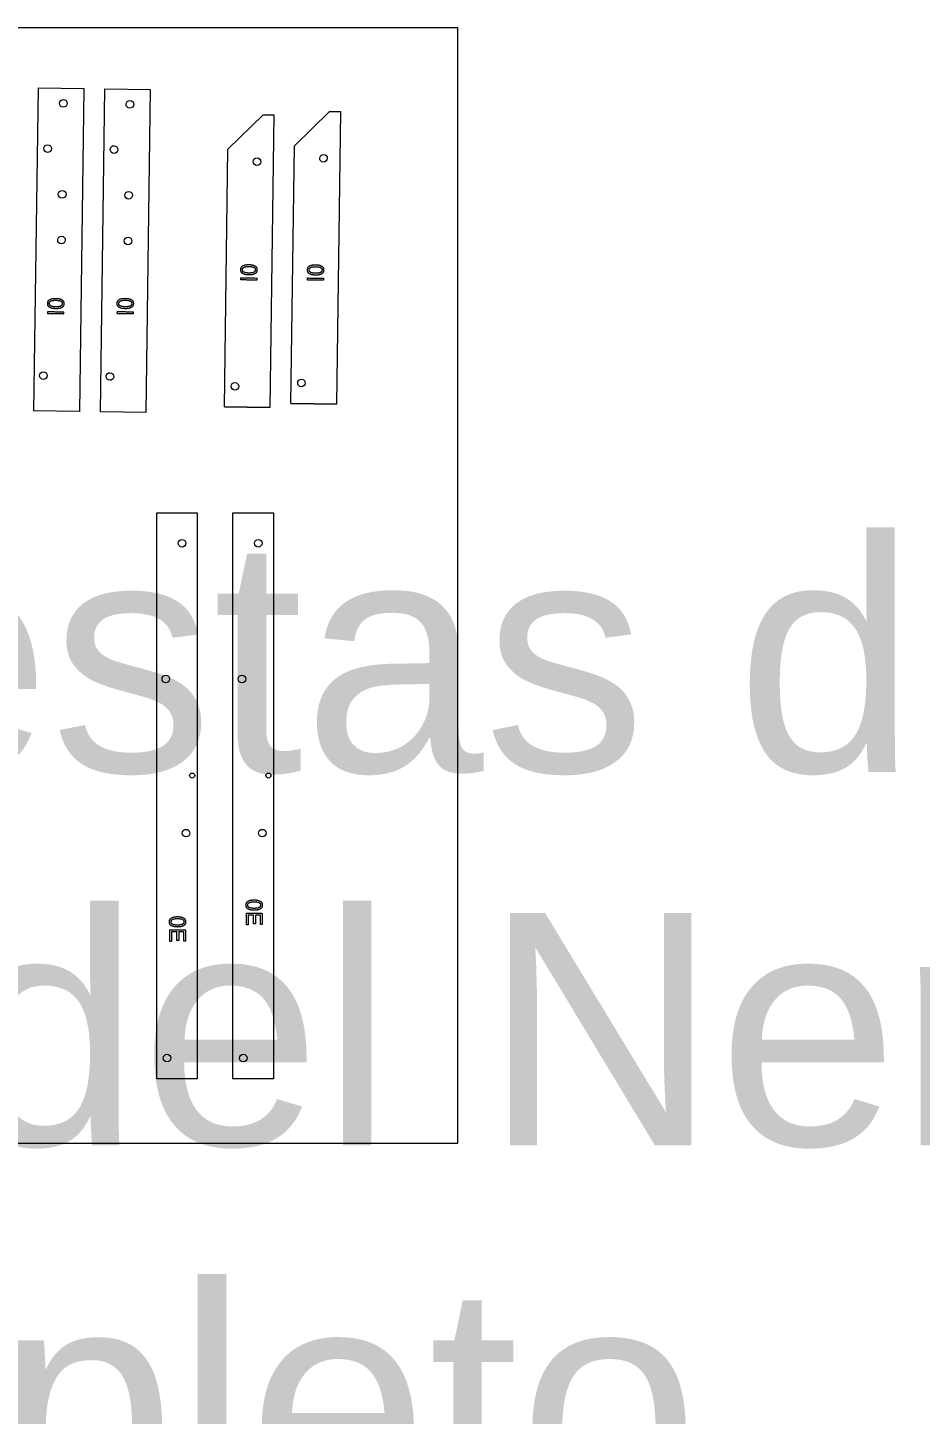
# Model space of a CAD drawing. Header units: millimetres. Extents: x -47944 to 26607, y -7127 to 10342.
# Drawn here: x 20241 to 21218, y -3070 to -1553 of the extents above; entities that cross this region are included whole.
import ezdxf

# ---------------------------------------------------------------- set-up
doc = ezdxf.new("R2010")
doc.units = ezdxf.units.MM
doc.header["$MEASUREMENT"] = 0
doc.layers.add('CNC 18MM', color=7, linetype='Continuous')
doc.layers.add('CORTE', color=5, linetype='Continuous', lineweight=0)
doc.layers.add('MARCADO DE PISTAS', color=1, linetype='Continuous', lineweight=0)

# ---------------------------------------------------------------- blocks, each defined once
blk = doc.blocks.new('BLOCK 254')
at = {"layer": 'CORTE', "color": 255, "lineweight": 5}
blk.add_open_spline([(11.804, 6.2022), (11.804, 6.2053), (11.8015, 6.2078), (11.7985, 6.2078), (11.7954, 6.2078), (11.7928, 6.2053), (11.7928, 6.2022), (11.7928, 6.1991), (11.7954, 6.1966), (11.7985, 6.1966), (11.8015, 6.1966), (11.804, 6.1991), (11.804, 6.2022), (11.804, 6.2022), (11.804, 6.2022), (11.804, 6.2022)], degree=3, knots=[0, 0, 0, 0, 1, 1, 1, 2, 2, 2, 3, 3, 3, 4, 4, 4, 5, 5, 5, 5], dxfattribs=at)
blk = doc.blocks.new('BLOCK 279')
at = {"layer": 'CORTE', "color": 255, "lineweight": 5}
blk.add_open_spline([(11.0438, 5.8933), (11.0438, 5.8964), (11.0413, 5.8989), (11.0382, 5.8989), (11.0351, 5.8989), (11.0326, 5.8964), (11.0326, 5.8933), (11.0326, 5.8902), (11.0351, 5.8877), (11.0382, 5.8877), (11.0413, 5.8877), (11.0438, 5.8902), (11.0438, 5.8933), (11.0438, 5.8933), (11.0438, 5.8933), (11.0438, 5.8933)], degree=3, knots=[0, 0, 0, 0, 1, 1, 1, 2, 2, 2, 3, 3, 3, 4, 4, 4, 5, 5, 5, 5], dxfattribs=at)
blk = doc.blocks.new('BLOCK 281')
at = {"layer": 'CORTE', "color": 255, "lineweight": 5}
blk.add_open_spline([(11.4719, 5.8992), (11.4719, 5.9023), (11.4694, 5.9048), (11.4663, 5.9048), (11.4632, 5.9048), (11.4607, 5.9023), (11.4607, 5.8992), (11.4607, 5.8961), (11.4632, 5.8936), (11.4663, 5.8936), (11.4694, 5.8936), (11.4719, 5.8961), (11.4719, 5.8992), (11.4719, 5.8992), (11.4719, 5.8992), (11.4719, 5.8992)], degree=3, knots=[0, 0, 0, 0, 1, 1, 1, 2, 2, 2, 3, 3, 3, 4, 4, 4, 5, 5, 5, 5], dxfattribs=at)
blk = doc.blocks.new('BLOCK 269')
at = {"layer": 'CORTE', "color": 255, "lineweight": 5}
blk.add_open_spline([(11.0438, 6.2243), (11.0438, 6.2274), (11.0413, 6.2299), (11.0382, 6.2299), (11.0351, 6.2299), (11.0326, 6.2274), (11.0326, 6.2243), (11.0326, 6.2212), (11.0351, 6.2187), (11.0382, 6.2187), (11.0413, 6.2187), (11.0438, 6.2212), (11.0438, 6.2243), (11.0438, 6.2243), (11.0438, 6.2243), (11.0438, 6.2243)], degree=3, knots=[0, 0, 0, 0, 1, 1, 1, 2, 2, 2, 3, 3, 3, 4, 4, 4, 5, 5, 5, 5], dxfattribs=at)
blk = doc.blocks.new('BLOCK 274')
at = {"layer": 'CORTE', "color": 255, "lineweight": 5}
blk.add_open_spline([(10.9764, 6.2243), (10.9764, 6.2274), (10.9738, 6.23), (10.9707, 6.23), (10.9675, 6.23), (10.965, 6.2274), (10.965, 6.2243), (10.965, 6.2212), (10.9675, 6.2186), (10.9707, 6.2186), (10.9738, 6.2186), (10.9764, 6.2212), (10.9764, 6.2243), (10.9764, 6.2243), (10.9764, 6.2243), (10.9764, 6.2243)], degree=3, knots=[0, 0, 0, 0, 1, 1, 1, 2, 2, 2, 3, 3, 3, 4, 4, 4, 5, 5, 5, 5], dxfattribs=at)
blk = doc.blocks.new('BLOCK 253')
at = {"layer": 'CORTE', "color": 255, "lineweight": 5}
blk.add_open_spline([(11.4719, 6.2302), (11.4719, 6.2332), (11.4694, 6.2358), (11.4663, 6.2358), (11.4632, 6.2358), (11.4607, 6.2332), (11.4607, 6.2302), (11.4607, 6.2271), (11.4632, 6.2246), (11.4663, 6.2246), (11.4694, 6.2246), (11.4719, 6.2271), (11.4719, 6.2302), (11.4719, 6.2302), (11.4719, 6.2302), (11.4719, 6.2302)], degree=3, knots=[0, 0, 0, 0, 1, 1, 1, 2, 2, 2, 3, 3, 3, 4, 4, 4, 5, 5, 5, 5], dxfattribs=at)
blk = doc.blocks.new('BLOCK 282')
at = {"layer": 'CORTE', "color": 255, "lineweight": 5}
blk.add_open_spline([(11.804, 5.8712), (11.804, 5.8743), (11.8015, 5.8768), (11.7985, 5.8768), (11.7954, 5.8768), (11.7928, 5.8743), (11.7928, 5.8712), (11.7928, 5.8681), (11.7954, 5.8656), (11.7985, 5.8656), (11.8015, 5.8656), (11.804, 5.8681), (11.804, 5.8712), (11.804, 5.8712), (11.804, 5.8712), (11.804, 5.8712)], degree=3, knots=[0, 0, 0, 0, 1, 1, 1, 2, 2, 2, 3, 3, 3, 4, 4, 4, 5, 5, 5, 5], dxfattribs=at)
blk = doc.blocks.new('BLOCK 283')
at = {"layer": 'CORTE', "color": 255, "lineweight": 5}
blk.add_open_spline([(11.3849, 5.9083), (11.3849, 5.9103), (11.3832, 5.912), (11.3812, 5.912), (11.3791, 5.912), (11.3775, 5.9103), (11.3775, 5.9083), (11.3775, 5.9062), (11.3791, 5.9045), (11.3812, 5.9045), (11.3832, 5.9045), (11.3849, 5.9062), (11.3849, 5.9083)], degree=3, knots=[0, 0, 0, 0, 1, 1, 1, 2, 2, 2, 3, 3, 3, 4, 4, 4, 4], dxfattribs=at)
blk = doc.blocks.new('BLOCK 277')
at = {"layer": 'CORTE', "color": 255, "lineweight": 5}
blk.add_lwpolyline([(11.829, 5.856), (11.2916, 5.856), (10.9931, 5.856), (10.9931, 5.9157), (11.2916, 5.9157), (11.829, 5.9157), (11.829, 5.856)], dxfattribs=at)
blk = doc.blocks.new('BLOCK 280')
at = {"layer": 'CORTE', "color": 255, "lineweight": 5}
blk.add_open_spline([(11.2443, 5.8693), (11.2443, 5.8724), (11.2418, 5.8749), (11.2387, 5.8749), (11.2356, 5.8749), (11.2331, 5.8724), (11.2331, 5.8693), (11.2331, 5.8662), (11.2356, 5.8637), (11.2387, 5.8637), (11.2418, 5.8637), (11.2443, 5.8662), (11.2443, 5.8693), (11.2443, 5.8693), (11.2443, 5.8693), (11.2443, 5.8693)], degree=3, knots=[0, 0, 0, 0, 1, 1, 1, 2, 2, 2, 3, 3, 3, 4, 4, 4, 5, 5, 5, 5], dxfattribs=at)
blk = doc.blocks.new('BLOCK 272')
at = {"layer": 'CORTE', "color": 255, "lineweight": 5}
blk.add_open_spline([(10.842, 6.2243), (10.842, 6.2274), (10.8395, 6.23), (10.8363, 6.23), (10.8332, 6.23), (10.8307, 6.2274), (10.8307, 6.2243), (10.8307, 6.2212), (10.8332, 6.2186), (10.8363, 6.2186), (10.8395, 6.2186), (10.842, 6.2212), (10.842, 6.2243), (10.842, 6.2243), (10.842, 6.2243), (10.842, 6.2243)], degree=3, knots=[0, 0, 0, 0, 1, 1, 1, 2, 2, 2, 3, 3, 3, 4, 4, 4, 5, 5, 5, 5], dxfattribs=at)
blk = doc.blocks.new('BLOCK 275')
at = {"layer": 'CORTE', "color": 255, "lineweight": 5}
blk.add_open_spline([(11.2443, 6.2003), (11.2443, 6.2034), (11.2418, 6.2059), (11.2387, 6.2059), (11.2356, 6.2059), (11.2331, 6.2034), (11.2331, 6.2003), (11.2331, 6.1972), (11.2356, 6.1947), (11.2387, 6.1947), (11.2418, 6.1947), (11.2443, 6.1972), (11.2443, 6.2003), (11.2443, 6.2003), (11.2443, 6.2003), (11.2443, 6.2003)], degree=3, knots=[0, 0, 0, 0, 1, 1, 1, 2, 2, 2, 3, 3, 3, 4, 4, 4, 5, 5, 5, 5], dxfattribs=at)
blk = doc.blocks.new('BLOCK 278')
at = {"layer": 'CORTE', "color": 255, "lineweight": 5}
blk.add_open_spline([(11.0438, 5.8933), (11.0438, 5.8964), (11.0413, 5.8989), (11.0382, 5.8989), (11.0351, 5.8989), (11.0326, 5.8964), (11.0326, 5.8933), (11.0326, 5.8902), (11.0351, 5.8877), (11.0382, 5.8877), (11.0413, 5.8877), (11.0438, 5.8902), (11.0438, 5.8933), (11.0438, 5.8933), (11.0438, 5.8933), (11.0438, 5.8933)], degree=3, knots=[0, 0, 0, 0, 1, 1, 1, 2, 2, 2, 3, 3, 3, 4, 4, 4, 5, 5, 5, 5], dxfattribs=at)
blk = doc.blocks.new('BLOCK 271')
at = {"layer": 'CORTE', "color": 255, "lineweight": 5}
blk.add_lwpolyline([(10.814, 6.187), (10.814, 6.2542), (11.2909, 6.2542), (11.2909, 6.187), (10.814, 6.187)], dxfattribs=at)
blk = doc.blocks.new('BLOCK 273')
at = {"layer": 'CORTE', "color": 255, "lineweight": 5}
blk.add_open_spline([(10.9092, 6.2019), (10.9092, 6.2051), (10.9066, 6.2076), (10.9035, 6.2076), (10.9004, 6.2076), (10.8979, 6.2051), (10.8979, 6.2019), (10.8979, 6.1988), (10.9004, 6.1963), (10.9035, 6.1963), (10.9066, 6.1963), (10.9092, 6.1988), (10.9092, 6.2019), (10.9092, 6.2019), (10.9092, 6.2019), (10.9092, 6.2019)], degree=3, knots=[0, 0, 0, 0, 1, 1, 1, 2, 2, 2, 3, 3, 3, 4, 4, 4, 5, 5, 5, 5], dxfattribs=at)
blk = doc.blocks.new('BLOCK 252')
at = {"layer": 'CORTE', "color": 255, "lineweight": 5}
blk.add_open_spline([(11.829, 6.2467), (11.829, 6.2467), (11.829, 6.187), (11.829, 6.187), (11.829, 6.187), (11.829, 6.2542), (11.829, 6.2542), (11.829, 6.2542), (11.829, 6.187), (11.829, 6.187), (11.829, 6.187), (11.4484, 6.187), (11.4484, 6.187), (11.4484, 6.187), (11.3971, 6.2383), (11.3971, 6.2383), (11.3971, 6.2383), (11.3971, 6.2542), (11.3971, 6.2542), (11.3971, 6.2542), (11.829, 6.2542), (11.829, 6.2542)], degree=3, knots=[0, 0, 0, 0, 1, 1, 1, 2, 2, 2, 3, 3, 3, 4, 4, 4, 5, 5, 5, 6, 6, 6, 7, 7, 7, 7], dxfattribs=at)

msp = doc.modelspace()

# ---------------------------------------------------------------- linework, layer by layer
at = {"layer": 'CORTE', "color": 255, "lineweight": 5}
msp.add_lwpolyline([(20325.788, -1619.626), (20375.541, -1620.307), (20370.703, -1973.637), (20320.95, -1972.955), (20325.788, -1619.626)], dxfattribs=at)
for points, knots in [([(20353.148, -1640.791), (20355.464, -1640.823), (20357.363, -1638.97), (20357.395, -1636.639), (20357.427, -1634.328), (20355.579, -1632.424), (20353.263, -1632.392), (20350.932, -1632.36), (20349.027, -1634.213), (20348.996, -1636.524), (20348.964, -1638.855), (20350.817, -1640.759), (20353.148, -1640.791), (20353.148, -1640.791), (20353.148, -1640.791), (20353.148, -1640.791)], [0, 0, 0, 0, 1, 1, 1, 2, 2, 2, 3, 3, 3, 4, 4, 4, 5, 5, 5, 5]), ([(20500.779, -1968.203), (20500.779, -1968.203), (20456.563, -1967.597), (20456.563, -1967.597), (20456.563, -1967.597), (20506.315, -1968.279), (20506.315, -1968.279), (20506.315, -1968.279), (20456.563, -1967.597), (20456.563, -1967.597), (20456.563, -1967.597), (20460.423, -1685.651), (20460.423, -1685.651), (20460.423, -1685.651), (20498.951, -1648.164), (20498.951, -1648.164), (20498.951, -1648.164), (20510.696, -1648.325), (20510.696, -1648.325), (20510.696, -1648.325), (20506.315, -1968.279), (20506.315, -1968.279)], [0, 0, 0, 0, 1, 1, 1, 2, 2, 2, 3, 3, 3, 4, 4, 4, 5, 5, 5, 6, 6, 6, 7, 7, 7, 7]), ([(20335.869, -1690.326), (20338.2, -1690.358), (20340.104, -1688.495), (20340.136, -1686.184), (20340.168, -1683.863), (20338.315, -1681.959), (20335.984, -1681.927), (20333.668, -1681.895), (20331.769, -1683.748), (20331.737, -1686.069), (20331.705, -1688.38), (20333.553, -1690.295), (20335.869, -1690.326), (20335.869, -1690.326), (20335.869, -1690.326), (20335.869, -1690.326)], [0, 0, 0, 0, 1, 1, 1, 2, 2, 2, 3, 3, 3, 4, 4, 4, 5, 5, 5, 5]), ([(20351.785, -1740.306), (20354.101, -1740.338), (20356, -1738.484), (20356.032, -1736.154), (20356.064, -1733.833), (20354.216, -1731.948), (20351.9, -1731.917), (20349.569, -1731.885), (20347.665, -1733.718), (20347.633, -1736.038), (20347.601, -1738.369), (20349.454, -1740.274), (20351.785, -1740.306), (20351.785, -1740.306), (20351.785, -1740.306), (20351.785, -1740.306)], [0, 0, 0, 0, 1, 1, 1, 2, 2, 2, 3, 3, 3, 4, 4, 4, 5, 5, 5, 5]), ([(20351.101, -1790.269), (20353.392, -1790.3), (20355.261, -1788.457), (20355.292, -1786.176), (20355.324, -1783.886), (20353.505, -1782.002), (20351.215, -1781.97), (20348.919, -1781.939), (20347.035, -1783.772), (20347.003, -1786.063), (20346.972, -1788.343), (20348.805, -1790.238), (20351.101, -1790.269), (20351.101, -1790.269), (20351.101, -1790.269), (20351.101, -1790.269)], [0, 0, 0, 0, 1, 1, 1, 2, 2, 2, 3, 3, 3, 4, 4, 4, 5, 5, 5, 5]), ([(20331.285, -1938.529), (20333.575, -1938.56), (20335.454, -1936.727), (20335.486, -1934.426), (20335.517, -1932.146), (20333.689, -1930.272), (20331.398, -1930.24), (20329.102, -1930.209), (20327.218, -1932.032), (20327.187, -1934.313), (20327.156, -1936.613), (20328.989, -1938.498), (20331.285, -1938.529), (20331.285, -1938.529), (20331.285, -1938.529), (20331.285, -1938.529)], [0, 0, 0, 0, 1, 1, 1, 2, 2, 2, 3, 3, 3, 4, 4, 4, 5, 5, 5, 5])]:
    msp.add_open_spline(points, degree=3, knots=knots, dxfattribs=at)
at = {"layer": 'MARCADO DE PISTAS'}
msp.add_lwpolyline([(18272.025, -2772.893), (20712.025, -2772.893), (20712.025, -1552.893), (18272.025, -1552.893), (18272.025, -2772.893)], dxfattribs=at)
for points, knots in [([(20483.464, -1811.972), (20478.574, -1811.905), (20476.331, -1813.593), (20474.564, -1815.003), (20474.53, -1817.515), (20474.504, -1819.423), (20475.485, -1820.687), (20476.466, -1821.951), (20478.36, -1822.605), (20480.254, -1823.259), (20483.309, -1823.301), (20485.891, -1823.336), (20487.418, -1822.966), (20488.945, -1822.596), (20490.014, -1821.949), (20491.084, -1821.302), (20491.661, -1820.229), (20492.238, -1819.156), (20492.257, -1817.758), (20492.283, -1815.862), (20491.307, -1814.599), (20490.332, -1813.335), (20488.438, -1812.675), (20486.544, -1812.015), (20483.464, -1811.972)], [-12, -12, -12, -11, -11, -10, -10, -9, -9, -8, -8, -7, -7, -6, -6, -5, -5, -4, -4, -3, -3, -2, -2, -1, -1, 0, 0, 0]), ([(20483.442, -1814.07), (20479.13, -1814.011), (20477.732, -1815.021), (20476.334, -1816.03), (20476.313, -1817.54), (20476.292, -1819.049), (20477.668, -1820.097), (20479.044, -1821.144), (20483.344, -1821.203), (20487.616, -1821.262), (20489.034, -1820.265), (20490.453, -1819.269), (20490.474, -1817.709), (20490.495, -1816.2), (20489.268, -1815.257), (20487.702, -1814.129), (20483.442, -1814.07)], [0, 0, 0, 1, 1, 2, 2, 3, 3, 4, 4, 5, 5, 6, 6, 7, 7, 8, 8, 8]), ([(20556.384, -1812.161), (20551.494, -1812.094), (20549.251, -1813.781), (20547.484, -1815.191), (20547.45, -1817.704), (20547.424, -1819.611), (20548.405, -1820.875), (20549.386, -1822.14), (20551.28, -1822.793), (20553.174, -1823.447), (20556.229, -1823.489), (20558.81, -1823.524), (20560.338, -1823.154), (20561.865, -1822.784), (20562.934, -1822.137), (20564.004, -1821.491), (20564.58, -1820.417), (20565.157, -1819.344), (20565.177, -1817.946), (20565.203, -1816.05), (20564.227, -1814.787), (20563.252, -1813.523), (20561.358, -1812.863), (20559.464, -1812.203), (20556.384, -1812.161)], [-12, -12, -12, -11, -11, -10, -10, -9, -9, -8, -8, -7, -7, -6, -6, -5, -5, -4, -4, -3, -3, -2, -2, -1, -1, 0, 0, 0]), ([(20556.362, -1814.259), (20552.05, -1814.199), (20550.652, -1815.209), (20549.254, -1816.218), (20549.233, -1817.728), (20549.212, -1819.237), (20550.588, -1820.285), (20551.964, -1821.332), (20556.264, -1821.391), (20560.535, -1821.45), (20561.954, -1820.454), (20563.372, -1819.458), (20563.394, -1817.897), (20563.414, -1816.388), (20562.188, -1815.445), (20560.622, -1814.317), (20556.362, -1814.259)], [0, 0, 0, 1, 1, 2, 2, 3, 3, 4, 4, 5, 5, 6, 6, 7, 7, 8, 8, 8]), ([(20474.723, -1826.435), (20474.707, -1827.589), (20474.691, -1828.743), (20483.345, -1828.862), (20491.998, -1828.98), (20492.014, -1827.826), (20492.03, -1826.672), (20483.376, -1826.554), (20474.723, -1826.435)], [-4, -4, -4, -3, -3, -2, -2, -1, -1, 0, 0, 0]), ([(20547.642, -1826.624), (20547.627, -1827.777), (20547.611, -1828.931), (20556.264, -1829.05), (20564.918, -1829.168), (20564.934, -1828.014), (20564.95, -1826.861), (20556.296, -1826.742), (20547.642, -1826.624)], [-4, -4, -4, -3, -3, -2, -2, -1, -1, 0, 0, 0]), ([(20272.222, -1848.907), (20267.331, -1848.84), (20265.088, -1850.527), (20263.322, -1851.937), (20263.287, -1854.45), (20263.261, -1856.358), (20264.242, -1857.622), (20265.223, -1858.886), (20267.117, -1859.54), (20269.012, -1860.194), (20272.067, -1860.235), (20274.648, -1860.271), (20276.175, -1859.901), (20277.702, -1859.531), (20278.772, -1858.884), (20279.841, -1858.237), (20280.418, -1857.164), (20280.995, -1856.091), (20281.014, -1854.693), (20281.04, -1852.796), (20280.065, -1851.533), (20279.089, -1850.27), (20277.195, -1849.61), (20275.301, -1848.949), (20272.222, -1848.907)], [-12, -12, -12, -11, -11, -10, -10, -9, -9, -8, -8, -7, -7, -6, -6, -5, -5, -4, -4, -3, -3, -2, -2, -1, -1, 0, 0, 0]), ([(20348.241, -1848.885), (20343.351, -1848.818), (20341.108, -1850.505), (20339.341, -1851.915), (20339.307, -1854.428), (20339.281, -1856.335), (20340.262, -1857.6), (20341.243, -1858.864), (20343.137, -1859.518), (20345.031, -1860.171), (20348.086, -1860.213), (20350.668, -1860.248), (20352.195, -1859.878), (20353.722, -1859.508), (20354.791, -1858.862), (20355.861, -1858.215), (20356.438, -1857.142), (20357.015, -1856.068), (20357.034, -1854.67), (20357.06, -1852.774), (20356.085, -1851.511), (20355.109, -1850.248), (20353.215, -1849.587), (20351.321, -1848.927), (20348.241, -1848.885)], [-12, -12, -12, -11, -11, -10, -10, -9, -9, -8, -8, -7, -7, -6, -6, -5, -5, -4, -4, -3, -3, -2, -2, -1, -1, 0, 0, 0]), ([(20263.48, -1863.37), (20263.464, -1864.524), (20263.448, -1865.678), (20272.102, -1865.796), (20280.755, -1865.915), (20280.771, -1864.761), (20280.787, -1863.607), (20272.133, -1863.489), (20263.48, -1863.37)], [-4, -4, -4, -3, -3, -2, -2, -1, -1, 0, 0, 0]), ([(20272.199, -1851.005), (20267.887, -1850.946), (20266.489, -1851.955), (20265.091, -1852.965), (20265.07, -1854.474), (20265.05, -1855.984), (20266.425, -1857.031), (20267.801, -1858.079), (20272.102, -1858.138), (20276.373, -1858.196), (20277.791, -1857.2), (20279.21, -1856.204), (20279.231, -1854.644), (20279.252, -1853.134), (20278.026, -1852.191), (20276.459, -1851.063), (20272.199, -1851.005)], [0, 0, 0, 1, 1, 2, 2, 3, 3, 4, 4, 5, 5, 6, 6, 7, 7, 8, 8, 8]), ([(20339.5, -1863.348), (20339.484, -1864.502), (20339.468, -1865.655), (20348.122, -1865.774), (20356.775, -1865.892), (20356.791, -1864.739), (20356.807, -1863.585), (20348.153, -1863.466), (20339.5, -1863.348)], [-4, -4, -4, -3, -3, -2, -2, -1, -1, 0, 0, 0]), ([(20348.219, -1850.983), (20343.907, -1850.924), (20342.509, -1851.933), (20341.111, -1852.943), (20341.09, -1854.452), (20341.07, -1855.962), (20342.445, -1857.009), (20343.821, -1858.056), (20348.122, -1858.115), (20352.393, -1858.174), (20353.811, -1857.178), (20355.23, -1856.182), (20355.251, -1854.621), (20355.272, -1853.112), (20354.045, -1852.169), (20352.479, -1851.041), (20348.219, -1850.983)], [0, 0, 0, 1, 1, 2, 2, 3, 3, 4, 4, 5, 5, 6, 6, 7, 7, 8, 8, 8]), ([(20489.142, -2506.904), (20484.251, -2506.904), (20482.032, -2508.622), (20480.284, -2510.056), (20480.284, -2512.569), (20480.284, -2514.477), (20481.283, -2515.728), (20482.281, -2516.978), (20484.184, -2517.606), (20486.087, -2518.234), (20489.142, -2518.234), (20491.724, -2518.234), (20493.246, -2517.843), (20494.767, -2517.452), (20495.828, -2516.791), (20496.888, -2516.129), (20497.451, -2515.048), (20498.013, -2513.967), (20498.013, -2512.569), (20498.013, -2510.673), (20497.02, -2509.423), (20496.028, -2508.173), (20494.125, -2507.539), (20492.222, -2506.904), (20489.142, -2506.904)], [-12, -12, -12, -11, -11, -10, -10, -9, -9, -8, -8, -7, -7, -6, -6, -5, -5, -4, -4, -3, -3, -2, -2, -1, -1, 0, 0, 0]), ([(20489.149, -2509.002), (20484.836, -2509.002), (20483.452, -2510.031), (20482.068, -2511.059), (20482.068, -2512.569), (20482.068, -2514.079), (20483.458, -2515.107), (20484.848, -2516.136), (20489.149, -2516.136), (20493.42, -2516.136), (20494.825, -2515.12), (20496.229, -2514.105), (20496.229, -2512.544), (20496.229, -2511.035), (20494.99, -2510.109), (20493.409, -2509.002), (20489.149, -2509.002)], [0, 0, 0, 1, 1, 2, 2, 3, 3, 4, 4, 5, 5, 6, 6, 7, 7, 8, 8, 8]), ([(20405.312, -2525.203), (20400.421, -2525.203), (20398.201, -2526.921), (20396.454, -2528.355), (20396.454, -2530.868), (20396.454, -2532.776), (20397.452, -2534.026), (20398.451, -2535.277), (20400.354, -2535.905), (20402.257, -2536.532), (20405.312, -2536.532), (20407.893, -2536.532), (20409.415, -2536.141), (20410.937, -2535.75), (20411.998, -2535.089), (20413.058, -2534.428), (20413.62, -2533.347), (20414.183, -2532.266), (20414.183, -2530.868), (20414.183, -2528.971), (20413.19, -2527.721), (20412.198, -2526.472), (20410.295, -2525.837), (20408.392, -2525.203), (20405.312, -2525.203)], [-12, -12, -12, -11, -11, -10, -10, -9, -9, -8, -8, -7, -7, -6, -6, -5, -5, -4, -4, -3, -3, -2, -2, -1, -1, 0, 0, 0]), ([(20405.318, -2527.301), (20401.006, -2527.301), (20399.622, -2528.329), (20398.238, -2529.358), (20398.238, -2530.868), (20398.238, -2532.377), (20399.627, -2533.406), (20401.017, -2534.434), (20405.318, -2534.434), (20409.59, -2534.434), (20410.995, -2533.419), (20412.399, -2532.403), (20412.399, -2530.843), (20412.399, -2529.333), (20411.16, -2528.407), (20409.578, -2527.301), (20405.318, -2527.301)], [0, 0, 0, 1, 1, 2, 2, 3, 3, 4, 4, 5, 5, 6, 6, 7, 7, 8, 8, 8]), ([(20480.599, -2521.276), (20480.599, -2527.675), (20480.599, -2534.074), (20481.596, -2534.074), (20482.592, -2534.074), (20482.592, -2528.829), (20482.592, -2523.584), (20485.582, -2523.584), (20488.572, -2523.584), (20488.572, -2528.304), (20488.572, -2533.025), (20489.568, -2533.025), (20490.565, -2533.025), (20490.565, -2528.304), (20490.565, -2523.584), (20493.24, -2523.584), (20495.915, -2523.584), (20495.915, -2528.619), (20495.915, -2533.654), (20496.911, -2533.654), (20497.908, -2533.654), (20497.908, -2527.465), (20497.908, -2521.276), (20489.253, -2521.276), (20480.599, -2521.276)], [-12, -12, -12, -11, -11, -10, -10, -9, -9, -8, -8, -7, -7, -6, -6, -5, -5, -4, -4, -3, -3, -2, -2, -1, -1, 0, 0, 0]), ([(20396.769, -2539.574), (20396.769, -2545.974), (20396.769, -2552.373), (20397.765, -2552.373), (20398.762, -2552.373), (20398.762, -2547.127), (20398.762, -2541.882), (20401.752, -2541.882), (20404.741, -2541.882), (20404.741, -2546.603), (20404.741, -2551.324), (20405.738, -2551.324), (20406.735, -2551.324), (20406.735, -2546.603), (20406.735, -2541.882), (20409.41, -2541.882), (20412.085, -2541.882), (20412.085, -2546.918), (20412.085, -2551.953), (20413.081, -2551.953), (20414.078, -2551.953), (20414.078, -2545.764), (20414.078, -2539.574), (20405.423, -2539.574), (20396.769, -2539.574)], [-12, -12, -12, -11, -11, -10, -10, -9, -9, -8, -8, -7, -7, -6, -6, -5, -5, -4, -4, -3, -3, -2, -2, -1, -1, 0, 0, 0])]:
    msp.add_open_spline(points, degree=2, knots=knots, dxfattribs=at)

# ---------------------------------------------------------------- block references
at = {"layer": 'CORTE', "zscale": 740.8080355572285}
for name, p, xscale, yscale, rotation in [('BLOCK 271', (15779.808, 6454.432), 740.8080355572287, 740.8080355572287, -90.7844581632463), ('BLOCK 272', (15779.808, 6454.432), 740.8080355572287, 740.8080355572287, -90.7844581632463), ('BLOCK 252', (16066.363, 6861.041), 740.8080355572287, 740.8080355572287, -90.7844581632463), ('BLOCK 273', (15779.808, 6454.432), 740.8080355572287, 740.8080355572287, -90.7844581632463), ('BLOCK 253', (15993.589, 6857.345), 740.8080355572287, 740.8080355572287, -90.7844581632463), ('BLOCK 253', (16066.363, 6861.041), 740.8080355572287, 740.8080355572287, -90.7844581632463), ('BLOCK 274', (15779.808, 6454.432), 740.8080355572287, 740.8080355572287, -90.7844581632463), ('BLOCK 269', (15779.808, 6454.432), 740.8080355572287, 740.8080355572287, -90.7844581632463), ('BLOCK 275', (15779.808, 6454.432), 740.8080355572287, 740.8080355572287, -90.7844581632463), ('BLOCK 254', (15993.589, 6857.345), 740.8080355572287, 740.8080355572287, -90.7844581632463), ('BLOCK 254', (16066.363, 6861.041), 740.8080355572287, 740.8080355572287, -90.7844581632463), ('BLOCK 277', (16044.505, 6060.45), 740.8080355572285, 740.8080355572285, -90), ('BLOCK 277', (16127.797, 6060.45), 740.8080355572285, 740.8080355572285, -90), ('BLOCK 279', (16044.505, 6060.45), 740.8080355572285, 740.8080355572285, -90), ('BLOCK 278', (16127.797, 6060.45), 740.8080355572285, 740.8080355572285, -90), ('BLOCK 280', (16044.505, 6060.45), 740.8080355572285, 740.8080355572285, -90), ('BLOCK 280', (16127.797, 6060.45), 740.8080355572285, 740.8080355572285, -90), ('BLOCK 283', (16044.505, 6060.45), 740.8080355572285, 740.8080355572285, -90), ('BLOCK 283', (16127.797, 6060.45), 740.8080355572285, 740.8080355572285, -90), ('BLOCK 281', (16044.505, 6060.45), 740.8080355572285, 740.8080355572285, -90), ('BLOCK 281', (16127.797, 6060.45), 740.8080355572285, 740.8080355572285, -90), ('BLOCK 282', (16044.505, 6060.45), 740.8080355572285, 740.8080355572285, -90), ('BLOCK 282', (16127.797, 6060.45), 740.8080355572285, 740.8080355572285, -90)]:
    msp.add_blockref(name, p, dxfattribs=dict(at, xscale=xscale, yscale=yscale, rotation=rotation))

# ---------------------------------------------------------------- texts
at = {"layer": 'CNC 18MM', "insert": (16101.032, -4004.419), "char_height": 254.21687, "width": 7185.45507, "attachment_point": 7, "line_spacing_factor": 0.963855}
msp.add_mtext('\\fArial;El conjunto de piezas de estas dos planchas \\Pconforman una sola pista del Nerdy Derby. \\PPara un Nerdy Derby completo\\Phay que hacer tres pistas:\\P- 6 tableros de 2440x1220', dxfattribs=at)

doc.saveas('drawing.dxf')
